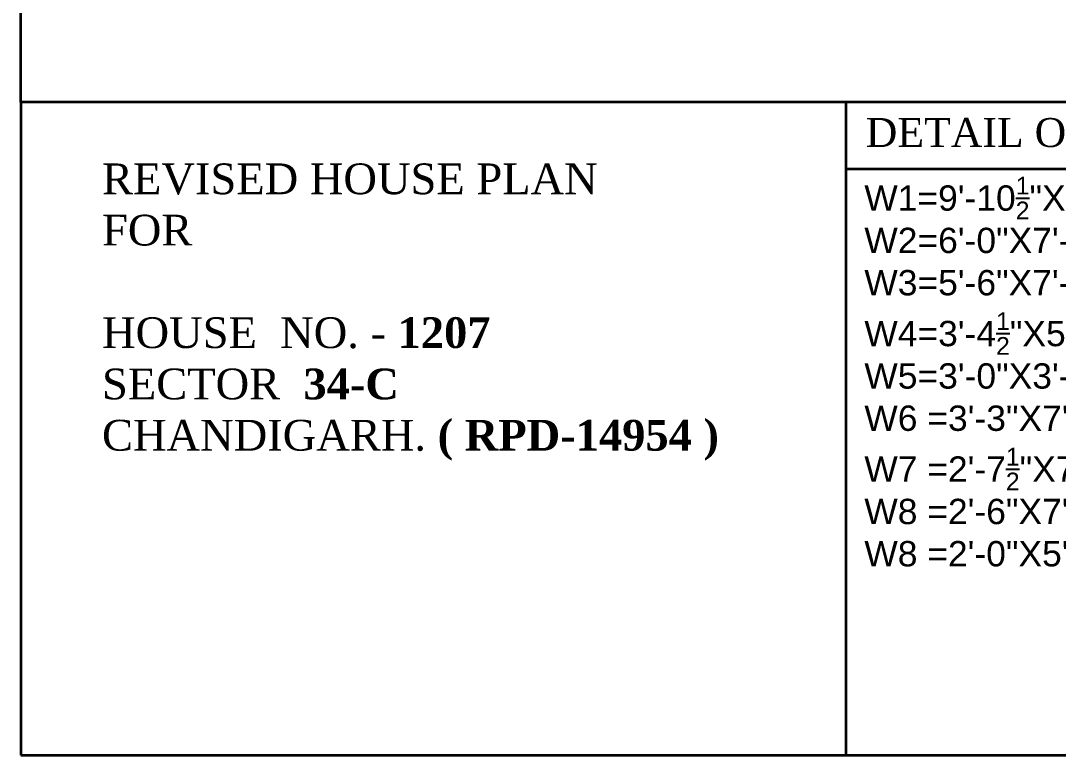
# Model space of a CAD drawing. Header units: feet. Extents: x 37458 to 42412, y -3338 to -325.
# Drawn here: x 37481.5 to 37768.1, y -1489.4 to -1286.5 of the extents above; entities that cross this region are included whole.
import ezdxf

# ---------------------------------------------------------------- set-up
doc = ezdxf.new("R2010")
doc.units = ezdxf.units.FT
doc.header["$MEASUREMENT"] = 0
doc.layers.add('SEAL', color=102, linetype='Continuous', lineweight=35)
doc.layers.add('TEXT', color=7, linetype='Continuous', lineweight=30)
doc.styles.add("4''", font='romai___.ttf', dxfattribs={"height": 7})
doc.styles.get("Standard").update_dxf_attribs({"font": 'times.ttf', "height": 6})

msp = doc.modelspace()

# ---------------------------------------------------------------- linework, layer by layer
at = {"layer": 'SEAL', "ltscale": 0.75}
for p, q in [((39330.0528, -1308.9249), (37481.4509, -1308.9249)), ((37481.4509, -1308.9249), (37481.4509, -1489.4249)), ((37709.5153, -1489.4249), (37709.5153, -1308.9249)), ((37883.3943, -1327.4444, -8.5461), (37709.5153, -1327.4444, 36.7381)), ((37481.4509, -1489.4249), (39330.0528, -1489.4249))]:
    msp.add_line(p, q, dxfattribs=at)
msp.add_lwpolyline([(37481.4509, -325.4414), (39330.0528, -325.4414), (39330.0528, -1308.9249), (37481.4509, -1308.9249)], close=True, dxfattribs=at)

# ---------------------------------------------------------------- texts
at = {"layer": 'TEXT', "ltscale": 0.75, "insert": (37714.9084, -1312.68, 35.3336), "char_height": 9.339719, "width": 163.748975, "attachment_point": 1, "style": "4''"}
msp.add_mtext('\\A1;{\\fRomantic|b0|i0|c2|p2;\\H0.8566x;DETAIL OF JOINERY :\\H1.167x;-}', dxfattribs=at)
at = {"layer": 'TEXT', "ltscale": 0.75, "insert": (37503.9004, -1325.8976, -1.085), "char_height": 8.5, "width": 196.121013, "attachment_point": 1}
msp.add_mtext('REVISED HOUSE PLAN \\PFOR{\\fTimes New Roman|b1|i0|c0|p18; \\P\\P}HOUSE  NO. -{\\fTimes New Roman|b1|i0|c0|p18; 1207\\P}SECTOR  {\\fTimes New Roman|b1|i0|c0|p18;34-C\\P}CHANDIGARH. {\\fTimes New Roman|b1|i0|c0|p18;( RPD-14954} {\\fTimes New Roman|b1|i0|c0|p18;)}', dxfattribs=at)
at = {"layer": 'TEXT', "lineweight": 25, "insert": (37714.5096, -1329.5735), "char_height": 7, "width": 93.52456, "attachment_point": 1, "style": "4''"}
msp.add_mtext('\\A1;{\\fArial|b0|i0|c0|p34;W1=9\'-10\\H0.7x;\\S1/2;\\H1.429x;"X7\'-6"\\PW2=6\'-0"X7\'-0"\\PW3=5\'-6"X7\'-0"\\PW4=3\'-4\\H0.7x;\\S1/2;\\H1.429x;"X5\'-3"\\PW5=3\'-0"X3\'-0"\\PW6 =3\'-3"X7\'\\fRomantic|b0|i1|c2|p2;-6"\\P\\fArial|b0|i0|c0|p34;\\H0.9996x;W7 =\\H0.9998x;2\'-7\\H0.7x;\\S1/2;\\H1.429x;"X7\'\\fRomantic|b0|i1|c2|p2;-6"\\P\\fArial|b0|i0|c0|p34;W8 =2\'-6"X7\'\\fRomantic|b0|i1|c2|p2;-6"\\P\\fArial|b0|i0|c0|p34;W8 =2\'-0"X5\'\\fRomantic|b0|i1|c2|p2;-\\fArial|b0|i0|c0|p34;3\\fRomantic|b0|i1|c2|p2;"}', dxfattribs=at)

doc.saveas('drawing.dxf')
